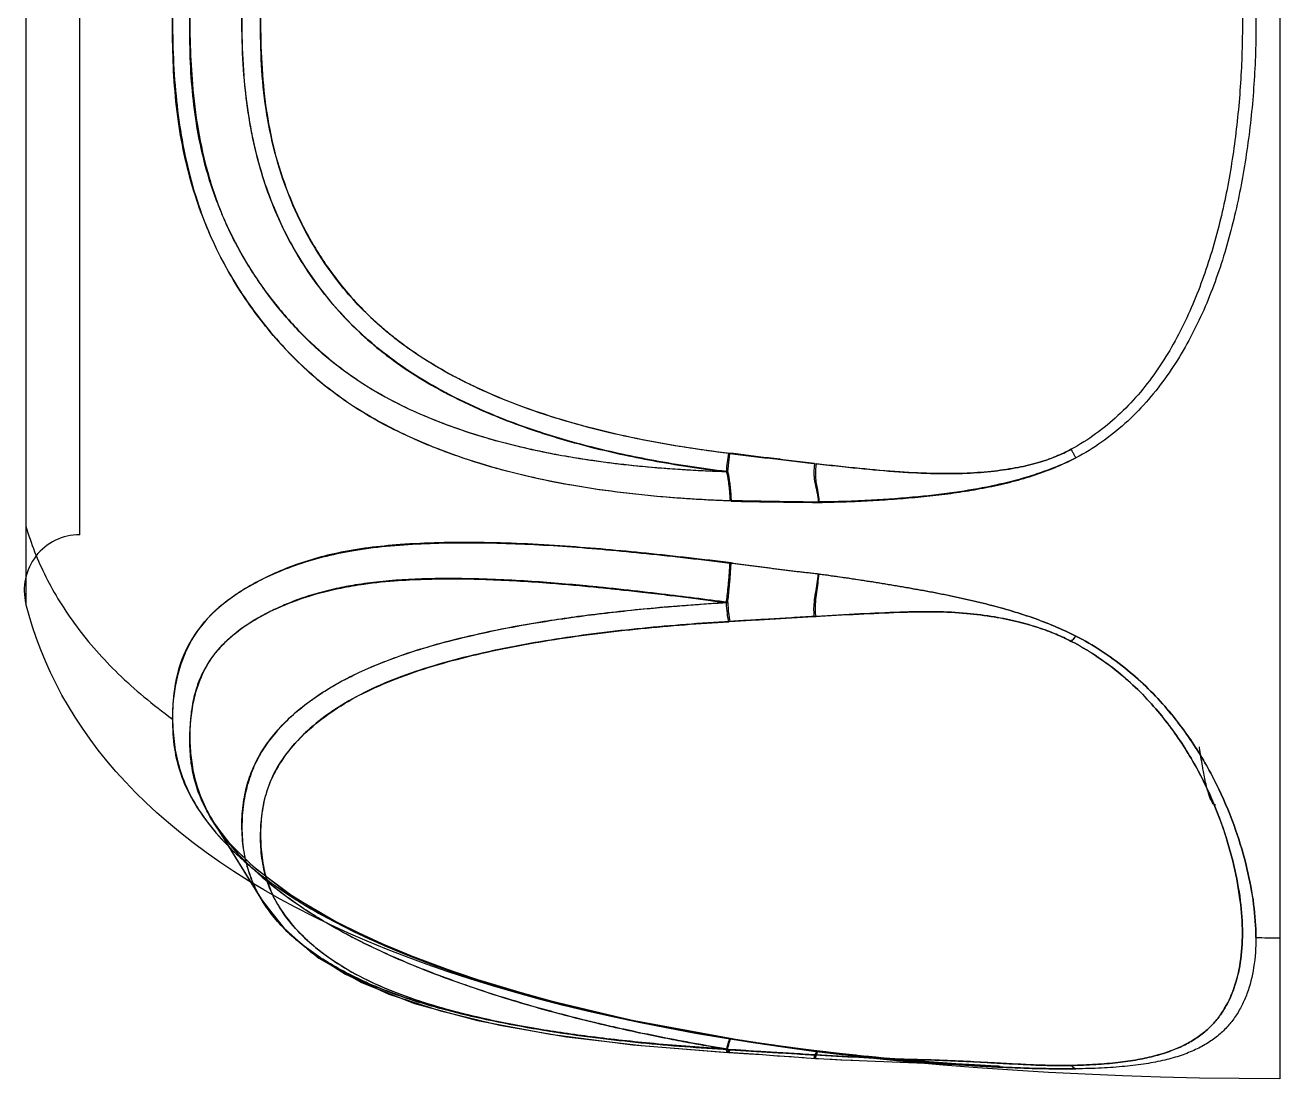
# Model space of a CAD drawing. Header units: millimetres. Extents: x 7426 to 8300, y 123 to 421.
# Drawn here: x 8114.856 to 8118.478, y 286.973 to 290.013 of the extents above; entities that cross this region are included whole.
import ezdxf

# ---------------------------------------------------------------- set-up
doc = ezdxf.new("R2010")
doc.units = ezdxf.units.MM
doc.layers.add('端子', color=102, linetype='Continuous')

msp = doc.modelspace()

# ---------------------------------------------------------------- linework, layer by layer
at = {"layer": '端子', "color": 0, "linetype": 'Continuous'}
for p, q in [((8118.4781, 293.0527), (8118.4781, 286.9728)), ((8114.8588, 291.6822), (8114.8588, 288.3433)), ((8115.0139, 288.5428), (8115.0139, 291.4828)), ((8116.8842, 288.7237), (8116.8907, 288.7767)), ((8118.2463, 287.9283), (8118.246, 287.9303)), ((8115.397, 287.7182), (8115.5407, 287.4863)), ((8115.4001, 287.7139), (8115.5425, 287.4842)), ((8116.9053, 287.0867), (8116.8914, 287.0889)), ((8116.9637, 287.0777), (8116.8942, 287.0883)), ((8116.9901, 287.0738), (8116.9538, 287.0792)), ((8117.0286, 287.0683), (8116.9831, 287.0748)), ((8117.0662, 287.0632), (8117.0226, 287.0691)), ((8117.0206, 287.04), (8117.0617, 287.0374)), ((8117.0268, 287.0395), (8117.0672, 287.037)), ((8117.0989, 287.0588), (8117.0615, 287.0638)), ((8117.0617, 287.0374), (8117.1038, 287.0345)), ((8117.1163, 287.0567), (8117.0838, 287.0608)), ((8117.0994, 287.0348), (8117.1375, 287.0318)), ((8117.1676, 287.0505), (8117.1159, 287.0568)), ((8117.1333, 287.0322), (8117.1467, 287.0315)), ((8117.1375, 287.0319), (8117.1854, 287.0294)), ((8117.197, 287.0471), (8117.1664, 287.0506)), ((8117.1803, 287.0295), (8117.2105, 287.028)), ((8117.1854, 287.0294), (8117.214, 287.0279)), ((8117.2251, 287.044), (8117.1962, 287.0472)), ((8117.2552, 287.0408), (8117.2246, 287.044)), ((8117.284, 287.0378), (8117.2517, 287.0411)), ((8117.312, 287.0351), (8117.281, 287.0381)), ((8117.3438, 287.0321), (8117.3116, 287.0351)), ((8117.3742, 287.0294), (8117.3416, 287.0323)), ((8117.408, 287.0266), (8117.3725, 287.0296)), ((8117.2105, 287.028), (8117.2451, 287.0265)), ((8117.2399, 287.0266), (8117.5016, 287.0164)), ((8117.4437, 287.0238), (8117.4068, 287.0267)), ((8117.4652, 287.0221), (8117.442, 287.0239)), ((8117.5049, 287.0193), (8117.4647, 287.0222)), ((8117.4951, 287.0167), (8117.6261, 287.0113)), ((8117.5425, 287.0167), (8117.5048, 287.0193)), ((8117.5802, 287.0143), (8117.5424, 287.0167)), ((8117.6137, 287.0124), (8117.5799, 287.0143)), ((8117.6019, 287.0123), (8117.6705, 287.0094)), ((8117.6434, 287.0107), (8117.6133, 287.0124)), ((8117.6657, 287.0096), (8117.6424, 287.0108))]:
    msp.add_line(p, q, dxfattribs=at)
for points in [[(8116.894, 287.0884), (8116.6387, 287.1349), (8116.4093, 287.1872), (8116.203, 287.2451), (8116.0185, 287.3078), (8115.8586, 287.3736), (8115.7237, 287.4411), (8115.6095, 287.5117), (8115.5154, 287.5846), (8115.4443, 287.6552), (8115.3964, 287.7192)], [(8116.8912, 287.089), (8116.6042, 287.1421), (8116.35, 287.2027), (8116.1248, 287.2702), (8115.9285, 287.3433), (8115.765, 287.4192), (8115.6299, 287.4981), (8115.5232, 287.5777), (8115.4504, 287.6478), (8115.4003, 287.7136)], [(8115.5384, 287.4899), (8115.5996, 287.4111), (8115.6799, 287.3397), (8115.7812, 287.2748), (8115.9062, 287.2176), (8116.0553, 287.1687), (8116.2267, 287.1277), (8116.4191, 287.0946), (8116.6358, 287.0688), (8116.8835, 287.0493)], [(8115.5394, 287.4887), (8115.6091, 287.4005), (8115.7041, 287.3215), (8115.8269, 287.2512), (8115.9802, 287.1907), (8116.1624, 287.1414), (8116.3714, 287.1017), (8116.6101, 287.071), (8116.8871, 287.0485)], [(8116.8836, 287.0495), (8116.9738, 287.0437), (8117.0268, 287.0395)], [(8116.8872, 287.0487), (8116.9311, 287.0463), (8116.9813, 287.043)]]:
    msp.add_lwpolyline(points, dxfattribs=at)
for centre, radius, start, end in [((8099.298, 290.9204), 17.7191, 352.88304, 353.05565), ((8115.0139, 288.3828), 0.16, 90, 194.2682), ((8118.5222, 304.1946), 16.8146, 269.61367, 269.84997)]:
    msp.add_arc(centre, radius, start, end, dxfattribs=at)
for points, knots in [([(8116.8944, 291.3861), (8116.8346, 291.3837), (8116.7284, 291.3775), (8116.5776, 291.3624), (8116.4477, 291.3435), (8116.324, 291.3194), (8116.2037, 291.2891), (8116.0765, 291.2484), (8115.94, 291.192), (8115.798, 291.1142), (8115.6591, 291.0062), (8115.533, 290.867), (8115.4233, 290.6997), (8115.3407, 290.5047), (8115.2919, 290.2871), (8115.2785, 290.0519), (8115.2863, 289.8148), (8115.323, 289.587), (8115.394, 289.3816), (8115.4991, 289.2036), (8115.6243, 289.0539), (8115.7638, 288.9358), (8115.909, 288.8496), (8116.0491, 288.7881), (8116.182, 288.7433), (8116.3064, 288.7108), (8116.4337, 288.6851), (8116.5667, 288.6653), (8116.7211, 288.6496), (8116.8301, 288.6433), (8116.8911, 288.641)], [0, 0, 0, 0, 0.037272, 0.066293, 0.094445, 0.119035, 0.144822, 0.171736, 0.202224, 0.236738, 0.27231, 0.311362, 0.353278, 0.396402, 0.442618, 0.491552, 0.542845, 0.590278, 0.634789, 0.677413, 0.718433, 0.755855, 0.790791, 0.823283, 0.851048, 0.878137, 0.903321, 0.931985, 0.961901, 1, 1, 1, 1]), ([(8116.8944, 288.6395), (8116.8345, 288.6419), (8116.7279, 288.6481), (8116.5765, 288.6633), (8116.4458, 288.6823), (8116.3211, 288.7068), (8116.1997, 288.7375), (8116.0712, 288.7791), (8115.934, 288.8363), (8115.7919, 288.9153), (8115.654, 289.0242), (8115.5293, 289.1634), (8115.4213, 289.3298), (8115.3402, 289.523), (8115.2921, 289.7384), (8115.2786, 289.9712), (8115.286, 290.206), (8115.3216, 290.4319), (8115.3904, 290.6357), (8115.4931, 290.8134), (8115.6164, 290.9635), (8115.7547, 291.0833), (8115.9002, 291.1715), (8116.0412, 291.2344), (8116.176, 291.2804), (8116.3018, 291.3137), (8116.4306, 291.3399), (8116.5648, 291.3601), (8116.7202, 291.3759), (8116.8298, 291.3822), (8116.8911, 291.3846)], [0, 0, 0, 0, 0.037346, 0.066522, 0.094836, 0.119607, 0.145717, 0.172825, 0.203746, 0.238209, 0.273832, 0.312707, 0.354189, 0.396884, 0.442618, 0.491003, 0.541878, 0.588836, 0.633021, 0.675089, 0.716019, 0.753622, 0.788525, 0.821631, 0.84968, 0.877239, 0.902676, 0.931579, 0.961741, 1, 1, 1, 1]), ([(8116.8842, 291.3017), (8116.8524, 291.3008), (8116.7888, 291.2981), (8116.6887, 291.2914), (8116.6008, 291.283), (8116.5285, 291.2741), (8116.4655, 291.2652), (8116.3929, 291.2531), (8116.3054, 291.2352), (8116.2123, 291.2119), (8116.1192, 291.1833), (8116.0324, 291.1511), (8115.9531, 291.1164), (8115.8795, 291.0781), (8115.813, 291.037), (8115.7514, 290.9923), (8115.695, 290.9445), (8115.6439, 290.8939), (8115.5994, 290.8438), (8115.5633, 290.7982), (8115.5357, 290.7597), (8115.5135, 290.7262), (8115.4899, 290.6885), (8115.4617, 290.6382), (8115.435, 290.5832), (8115.4105, 290.5243), (8115.3871, 290.4579), (8115.3661, 290.3796), (8115.3486, 290.2885), (8115.3368, 290.1888), (8115.3312, 290.0743), (8115.332, 289.958), (8115.3386, 289.8354), (8115.3537, 289.7108), (8115.3831, 289.5783), (8115.4297, 289.4464), (8115.4967, 289.3183), (8115.5789, 289.2032), (8115.6699, 289.1041), (8115.7552, 289.0308), (8115.8426, 288.97), (8115.9269, 288.9224), (8116.0188, 288.8806), (8116.1069, 288.8472), (8116.1964, 288.8191), (8116.2843, 288.7962), (8116.3655, 288.7787), (8116.4384, 288.7655), (8116.4923, 288.7573), (8116.5377, 288.7512), (8116.582, 288.7457), (8116.6412, 288.7395), (8116.7059, 288.734), (8116.7692, 288.7298), (8116.8262, 288.7269), (8116.8629, 288.7256), (8116.8806, 288.725)], [0, 0, 0, 0, 0.020802, 0.041599, 0.065545, 0.078507, 0.089182, 0.107083, 0.126562, 0.147556, 0.169764, 0.190123, 0.208017, 0.226287, 0.244271, 0.259031, 0.275982, 0.292534, 0.305986, 0.319737, 0.330463, 0.336959, 0.345996, 0.359496, 0.374617, 0.385902, 0.401179, 0.42057, 0.43881, 0.461763, 0.486063, 0.513675, 0.537719, 0.566251, 0.595554, 0.626213, 0.657417, 0.689676, 0.718301, 0.745167, 0.762943, 0.78781, 0.808297, 0.828856, 0.849324, 0.869509, 0.888199, 0.903616, 0.917855, 0.923853, 0.933534, 0.947021, 0.962696, 0.97599, 0.988441, 1, 1, 1, 1]), ([(8116.8842, 288.7238), (8116.8524, 288.7248), (8116.7888, 288.7274), (8116.6887, 288.7341), (8116.6008, 288.7425), (8116.5285, 288.7515), (8116.4656, 288.7604), (8116.3931, 288.7724), (8116.3055, 288.7903), (8116.2125, 288.8136), (8116.1194, 288.8422), (8116.0326, 288.8743), (8115.9533, 288.9091), (8115.8797, 288.9474), (8115.8131, 288.9884), (8115.7515, 289.0331), (8115.6951, 289.081), (8115.6439, 289.1316), (8115.5994, 289.1818), (8115.5633, 289.2273), (8115.5357, 289.2658), (8115.5135, 289.2993), (8115.4899, 289.3371), (8115.4617, 289.3874), (8115.435, 289.4424), (8115.4105, 289.5013), (8115.3871, 289.5677), (8115.366, 289.646), (8115.3485, 289.7372), (8115.3367, 289.8369), (8115.3312, 289.9515), (8115.332, 290.0679), (8115.3386, 290.1905), (8115.3537, 290.3151), (8115.3832, 290.4476), (8115.4299, 290.5796), (8115.497, 290.7077), (8115.5792, 290.8227), (8115.6703, 290.9218), (8115.7555, 290.995), (8115.843, 291.0558), (8115.9273, 291.1033), (8116.0192, 291.1451), (8116.1074, 291.1785), (8116.1968, 291.2066), (8116.2847, 291.2295), (8116.3659, 291.247), (8116.4387, 291.2601), (8116.4926, 291.2683), (8116.5379, 291.2744), (8116.5822, 291.2798), (8116.6414, 291.2861), (8116.7061, 291.2916), (8116.7693, 291.2957), (8116.8263, 291.2986), (8116.8629, 291.3), (8116.8806, 291.3005)], [0, 0, 0, 0, 0.0208, 0.041593, 0.065535, 0.0785, 0.08916, 0.107053, 0.126525, 0.147515, 0.169722, 0.190087, 0.207983, 0.226256, 0.244245, 0.259011, 0.275963, 0.292523, 0.305978, 0.319734, 0.330463, 0.33696, 0.346, 0.359505, 0.374627, 0.38591, 0.401202, 0.420593, 0.43884, 0.461802, 0.486122, 0.513773, 0.537788, 0.566331, 0.595643, 0.62632, 0.657532, 0.689789, 0.718402, 0.745262, 0.763019, 0.787897, 0.808389, 0.82895, 0.849423, 0.869603, 0.888278, 0.903693, 0.917908, 0.92389, 0.933586, 0.947081, 0.962739, 0.976016, 0.988453, 1, 1, 1, 1]), ([(8116.8806, 288.725), (8116.8105, 288.7335), (8116.6794, 288.753), (8116.4968, 288.7921), (8116.3389, 288.8375), (8116.2028, 288.8882), (8116.0861, 288.9422), (8115.9871, 288.9985), (8115.903, 289.0566), (8115.8302, 289.1175), (8115.7653, 289.1827), (8115.7063, 289.2534), (8115.6535, 289.3297), (8115.6073, 289.4111), (8115.5685, 289.4975), (8115.5368, 289.589), (8115.5121, 289.6876), (8115.4938, 289.797), (8115.4832, 289.9199), (8115.4808, 290.051), (8115.4875, 290.1788), (8115.503, 290.2952), (8115.526, 290.3999), (8115.5562, 290.4964), (8115.5937, 290.5864), (8115.6379, 290.6704), (8115.6886, 290.7487), (8115.7454, 290.8214), (8115.8083, 290.8886), (8115.8784, 290.9505), (8115.9577, 291.0086), (8116.0498, 291.0645), (8116.1585, 291.1187), (8116.2873, 291.1708), (8116.435, 291.2176), (8116.5911, 291.2553), (8116.7421, 291.2829), (8116.8388, 291.2963), (8116.8842, 291.3017)], [0, 0, 0, 0, 0.049736, 0.093307, 0.131397, 0.165326, 0.195472, 0.221878, 0.245465, 0.267349, 0.288629, 0.310166, 0.332104, 0.353908, 0.375984, 0.398693, 0.422021, 0.447515, 0.476681, 0.508846, 0.539754, 0.566721, 0.591495, 0.615146, 0.637863, 0.660055, 0.681869, 0.703486, 0.724923, 0.746607, 0.769288, 0.794089, 0.822351, 0.854738, 0.891885, 0.931304, 0.967758, 1, 1, 1, 1]), ([(8116.8806, 291.3005), (8116.81, 291.2919), (8116.6777, 291.2723), (8116.4937, 291.2327), (8116.3346, 291.1867), (8116.1977, 291.1353), (8116.0806, 291.0805), (8115.9814, 291.0235), (8115.8973, 290.9646), (8115.8245, 290.9028), (8115.7595, 290.8364), (8115.7004, 290.7643), (8115.6477, 290.6866), (8115.6019, 290.6037), (8115.5637, 290.5158), (8115.5327, 290.4224), (8115.5086, 290.3211), (8115.4913, 290.2081), (8115.4821, 290.0818), (8115.4813, 289.9494), (8115.4899, 289.8225), (8115.5072, 289.7077), (8115.5319, 289.6042), (8115.564, 289.5083), (8115.6035, 289.4187), (8115.6499, 289.3352), (8115.7028, 289.2573), (8115.7617, 289.1855), (8115.8271, 289.1191), (8115.9004, 289.0577), (8115.9843, 288.9996), (8116.0826, 288.9435), (8116.1992, 288.8891), (8116.3373, 288.8374), (8116.4996, 288.7907), (8116.6844, 288.7514), (8116.8159, 288.7321), (8116.8842, 288.7238)], [0, 0, 0, 0, 0.050113, 0.094095, 0.132488, 0.166647, 0.19694, 0.223444, 0.247137, 0.269143, 0.290638, 0.312482, 0.334684, 0.35669, 0.379067, 0.402082, 0.425899, 0.452298, 0.482519, 0.515033, 0.545445, 0.57203, 0.596685, 0.620335, 0.643157, 0.665534, 0.687528, 0.709328, 0.730911, 0.753016, 0.776584, 0.802686, 0.83268, 0.867045, 0.906451, 0.951544, 1, 1, 1, 1]), ([(8116.8907, 291.2488), (8116.8058, 291.2386), (8116.6367, 291.2124), (8116.3869, 291.1512), (8116.1866, 291.0754), (8116.0349, 290.9956), (8115.9284, 290.9235), (8115.8318, 290.8386), (8115.7195, 290.7092), (8115.6135, 290.5213), (8115.5566, 290.3133), (8115.5381, 290.1435), (8115.5348, 290.0151), (8115.5388, 289.8865), (8115.5518, 289.7589), (8115.5779, 289.6334), (8115.6195, 289.5114), (8115.6757, 289.3952), (8115.7459, 289.2873), (8115.8294, 289.1899), (8115.9255, 289.1055), (8116.0317, 289.0333), (8116.1453, 288.9723), (8116.2635, 288.9213), (8116.425, 288.8654), (8116.6329, 288.8148), (8116.8023, 288.7886), (8116.8872, 288.7781)], [0, 0, 0, 0, 0.0625, 0.125, 0.1875, 0.21875, 0.25, 0.28125, 0.3125, 0.375, 0.4375, 0.46875, 0.5, 0.53125, 0.5625, 0.59375, 0.625, 0.65625, 0.6875, 0.71875, 0.75, 0.78125, 0.8125, 0.84375, 0.875, 0.9375, 1, 1, 1, 1]), ([(8116.8907, 288.7767), (8116.8058, 288.787), (8116.6367, 288.8131), (8116.3869, 288.8743), (8116.1866, 288.9501), (8116.0349, 289.03), (8115.9284, 289.102), (8115.8318, 289.1869), (8115.7195, 289.3164), (8115.6135, 289.5043), (8115.5566, 289.7122), (8115.5381, 289.882), (8115.5348, 290.0105), (8115.5388, 290.139), (8115.5518, 290.2666), (8115.5779, 290.3921), (8115.6195, 290.5141), (8115.6757, 290.6303), (8115.7459, 290.7382), (8115.8294, 290.8357), (8115.9255, 290.9201), (8116.0317, 290.9922), (8116.1453, 291.0533), (8116.2635, 291.1042), (8116.425, 291.1602), (8116.6329, 291.2107), (8116.8023, 291.2369), (8116.8872, 291.2474)], [0, 0, 0, 0, 0.0625, 0.125, 0.1875, 0.21875, 0.25, 0.28125, 0.3125, 0.375, 0.4375, 0.46875, 0.5, 0.53125, 0.5625, 0.59375, 0.625, 0.65625, 0.6875, 0.71875, 0.75, 0.78125, 0.8125, 0.84375, 0.875, 0.9375, 1, 1, 1, 1]), ([(8117.8759, 291.2362), (8117.9004, 291.2232), (8117.9475, 291.1936), (8118.0334, 291.1228), (8118.1246, 291.0156), (8118.2085, 290.8681), (8118.2714, 290.7082), (8118.3166, 290.5402), (8118.3473, 290.367), (8118.3658, 290.1907), (8118.3719, 290.0128), (8118.3656, 289.8349), (8118.3475, 289.6585), (8118.317, 289.4853), (8118.2713, 289.3174), (8118.2085, 289.1576), (8118.1248, 289.0098), (8118.0333, 288.9028), (8117.9474, 288.8321), (8117.9003, 288.8025), (8117.8759, 288.7894)], [0, 0, 0, 0, 0.030171, 0.060305, 0.120828, 0.18206, 0.244192, 0.307246, 0.371089, 0.435406, 0.499978, 0.56457, 0.628936, 0.692766, 0.755777, 0.817946, 0.879169, 0.939722, 0.969867, 1, 1, 1, 1]), ([(8117.8894, 291.2609), (8117.9149, 291.2475), (8117.9643, 291.2174), (8118.0544, 291.1453), (8118.1507, 291.0363), (8118.2389, 290.8855), (8118.3051, 290.7223), (8118.3532, 290.551), (8118.3853, 290.3742), (8118.4044, 290.1942), (8118.411, 290.0127), (8118.4046, 289.8312), (8118.3851, 289.6514), (8118.3527, 289.4746), (8118.3053, 289.3031), (8118.239, 289.1399), (8118.1505, 288.9893), (8118.0545, 288.8802), (8117.9644, 288.808), (8117.915, 288.7779), (8117.8894, 288.7646)], [0, 0, 0, 0, 0.030569, 0.061082, 0.122107, 0.183458, 0.24553, 0.308306, 0.371818, 0.43582, 0.500027, 0.564214, 0.628168, 0.691693, 0.754509, 0.816544, 0.877906, 0.938899, 0.969399, 1, 1, 1, 1]), ([(8117.1349, 288.7481), (8117.1125, 288.75), (8117.0683, 288.7564), (8117.0045, 288.7636), (8116.9442, 288.7708), (8116.9061, 288.7761), (8116.8872, 288.7781)], [0, 0, 0, 0, 0.270115, 0.537354, 0.771034, 1, 1, 1, 1]), ([(8116.8907, 288.7767), (8116.9112, 288.7747), (8116.9522, 288.7694), (8117.0142, 288.7621), (8117.0767, 288.7552), (8117.1185, 288.7492), (8117.1395, 288.7473)], [0, 0, 0, 0, 0.246382, 0.495465, 0.747269, 1, 1, 1, 1]), ([(8117.1349, 288.7481), (8117.1774, 288.7431), (8117.2584, 288.7344), (8117.3741, 288.7235), (8117.478, 288.7185), (8117.57, 288.719), (8117.6501, 288.7251), (8117.7195, 288.7353), (8117.7792, 288.7492), (8117.8307, 288.767), (8117.8616, 288.7815), (8117.8759, 288.7894)], [0, 0, 0, 0, 0.170461, 0.32472, 0.463164, 0.584922, 0.690978, 0.783451, 0.864027, 0.935143, 1, 1, 1, 1]), ([(8117.8759, 288.7894), (8117.8617, 288.7815), (8117.8308, 288.7671), (8117.7796, 288.7493), (8117.7201, 288.7354), (8117.6512, 288.7251), (8117.5714, 288.719), (8117.4801, 288.7184), (8117.3769, 288.7232), (8117.262, 288.7338), (8117.1816, 288.7424), (8117.1395, 288.7473)], [0, 0, 0, 0, 0.065046, 0.136318, 0.217009, 0.309579, 0.415709, 0.537457, 0.675774, 0.829835, 1, 1, 1, 1]), ([(8117.8759, 288.7894), (8117.8771, 288.7865), (8117.8798, 288.7807), (8117.8843, 288.7724), (8117.8876, 288.7672), (8117.8894, 288.7647)], [0, 0, 0, 0, 0.339612, 0.675413, 1, 1, 1, 1]), ([(8117.1349, 288.7481), (8117.1346, 288.7449), (8117.1338, 288.7387), (8117.1332, 288.7297), (8117.133, 288.7215), (8117.1332, 288.714), (8117.1337, 288.7068), (8117.1346, 288.6998), (8117.1359, 288.6925), (8117.1376, 288.6847), (8117.1397, 288.6758), (8117.1421, 288.6651), (8117.1444, 288.6519), (8117.1453, 288.6421), (8117.1458, 288.6366)], [0, 0, 0, 0, 0.086698, 0.166602, 0.238969, 0.305047, 0.367645, 0.429408, 0.493685, 0.563714, 0.643396, 0.737995, 0.853192, 1, 1, 1, 1]), ([(8117.1395, 288.7473), (8117.1384, 288.7369), (8117.1367, 288.7195), (8117.1386, 288.6961), (8117.1429, 288.6747), (8117.1462, 288.655), (8117.1477, 288.6411), (8117.1481, 288.636)], [0, 0, 0, 0, 0.280003, 0.466672, 0.624809, 0.862265, 1, 1, 1, 1]), ([(8117.8894, 288.7646), (8117.8684, 288.7536), (8117.8218, 288.7331), (8117.7445, 288.7065), (8117.6538, 288.6836), (8117.549, 288.6649), (8117.4292, 288.6508), (8117.2932, 288.6409), (8117.197, 288.6379), (8117.1458, 288.6371)], [0, 0, 0, 0, 0.09347, 0.200301, 0.322545, 0.462091, 0.620092, 0.798254, 1, 1, 1, 1]), ([(8117.1481, 288.6359), (8117.1712, 288.6363), (8117.2174, 288.6374), (8117.2866, 288.6403), (8117.3558, 288.6445), (8117.4247, 288.6502), (8117.4936, 288.6574), (8117.5621, 288.6665), (8117.6302, 288.6782), (8117.6975, 288.693), (8117.7635, 288.7117), (8117.8279, 288.7351), (8117.8692, 288.7542), (8117.8894, 288.7647)], [0, 0, 0, 0, 0.091378, 0.182686, 0.274044, 0.36531, 0.456435, 0.54768, 0.638816, 0.72948, 0.82007, 0.910251, 1, 1, 1, 1]), ([(8116.8806, 288.7251), (8116.881, 288.7232), (8116.8825, 288.7175), (8116.8849, 288.7057), (8116.8868, 288.6914), (8116.8886, 288.6756), (8116.89, 288.6593), (8116.8907, 288.6475), (8116.8911, 288.641)], [0, 0, 0, 0, 0.067842, 0.207345, 0.425057, 0.578601, 0.77063, 1, 1, 1, 1]), ([(8116.8842, 288.7236), (8116.8852, 288.72), (8116.8868, 288.7133), (8116.8882, 288.704), (8116.8893, 288.6964), (8116.8903, 288.6886), (8116.8914, 288.6784), (8116.8926, 288.6661), (8116.8934, 288.6543), (8116.894, 288.6458), (8116.8943, 288.6412), (8116.8944, 288.6395)], [0, 0, 0, 0, 0.12934, 0.243726, 0.33539, 0.398212, 0.52336, 0.69793, 0.836378, 0.940712, 1, 1, 1, 1]), ([(8117.1458, 288.6365), (8117.1439, 288.6366), (8117.1319, 288.6367), (8117.1098, 288.637), (8117.0795, 288.6374), (8117.049, 288.6378), (8117.0184, 288.6383), (8116.9878, 288.6389), (8116.9573, 288.6394), (8116.927, 288.6401), (8116.905, 288.6405), (8116.8931, 288.6408), (8116.8912, 288.6408)], [0, 0, 0, 0, 0.02297, 0.141526, 0.259625, 0.380375, 0.50032, 0.620247, 0.740994, 0.859679, 0.977545, 1, 1, 1, 1]), ([(8116.8944, 288.6395), (8116.8963, 288.6394), (8116.9083, 288.6392), (8116.9304, 288.6388), (8116.9608, 288.6382), (8116.9914, 288.6377), (8117.0221, 288.6373), (8117.0529, 288.6369), (8117.0834, 288.6365), (8117.114, 288.6362), (8117.1355, 288.636), (8117.1469, 288.636), (8117.1481, 288.636)], [0, 0, 0, 0, 0.022863, 0.14183, 0.260988, 0.382598, 0.503473, 0.624353, 0.745921, 0.864898, 0.985583, 1, 1, 1, 1]), ([(8114.8588, 288.567), (8114.8661, 288.5422), (8114.8831, 288.4927), (8114.9156, 288.4198), (8114.9559, 288.3478), (8115.0217, 288.2512), (8115.1036, 288.1592), (8115.1998, 288.0731), (8115.2537, 288.0314), (8115.2821, 288.0109)], [0, 0, 0, 0, 0.108886, 0.220602, 0.335989, 0.455943, 0.713082, 0.852375, 1, 1, 1, 1]), ([(8116.8944, 288.4616), (8116.8127, 288.4713), (8116.6533, 288.4895), (8116.4105, 288.5116), (8116.1734, 288.5228), (8115.9534, 288.5184), (8115.7658, 288.4963), (8115.6125, 288.4509), (8115.4869, 288.389), (8115.3865, 288.3129), (8115.321, 288.2229), (8115.29, 288.1305), (8115.2809, 288.0449), (8115.2824, 287.9671), (8115.2935, 287.8934), (8115.3169, 287.8209), (8115.357, 287.7451), (8115.4201, 287.664), (8115.508, 287.5809), (8115.6148, 287.5024), (8115.7265, 287.4367), (8115.8356, 287.3824), (8115.9402, 287.3372), (8116.0424, 287.298), (8116.1443, 287.263), (8116.2473, 287.231), (8116.3556, 287.2006), (8116.4717, 287.1712), (8116.5967, 287.143), (8116.7384, 287.1147), (8116.8372, 287.0976), (8116.8917, 287.0888)], [0, 0, 0, 0, 0.063843, 0.124532, 0.1892, 0.248014, 0.295182, 0.33536, 0.371448, 0.403405, 0.432148, 0.456407, 0.47812, 0.498706, 0.516713, 0.535711, 0.557592, 0.582937, 0.615144, 0.651098, 0.685596, 0.715624, 0.745639, 0.773992, 0.800569, 0.829274, 0.857657, 0.887858, 0.922249, 0.957135, 1, 1, 1, 1]), ([(8115.2821, 288.0109), (8115.2824, 288.0469), (8115.2889, 288.1189), (8115.3232, 288.2243), (8115.3922, 288.3206), (8115.5008, 288.398), (8115.6384, 288.4604), (8115.8089, 288.5029), (8116.0004, 288.5195), (8116.2082, 288.5208), (8116.4249, 288.5097), (8116.6539, 288.4889), (8116.8105, 288.4707), (8116.8911, 288.4609)], [0, 0, 0, 0, 0.057595, 0.114849, 0.175176, 0.243697, 0.325558, 0.415711, 0.523195, 0.632284, 0.747923, 0.870057, 1, 1, 1, 1]), ([(8116.8806, 288.3466), (8116.881, 288.3501), (8116.8824, 288.3606), (8116.8846, 288.3802), (8116.8867, 288.402), (8116.8885, 288.4229), (8116.8899, 288.4414), (8116.8907, 288.4542), (8116.8911, 288.4609)], [0, 0, 0, 0, 0.091096, 0.27632, 0.51583, 0.663098, 0.82621, 1, 1, 1, 1]), ([(8116.8842, 288.3473), (8116.8851, 288.3542), (8116.8867, 288.3665), (8116.8882, 288.3827), (8116.8893, 288.3945), (8116.8903, 288.4055), (8116.8913, 288.4185), (8116.8925, 288.4331), (8116.8934, 288.4462), (8116.894, 288.4551), (8116.8943, 288.4599), (8116.8944, 288.4616)], [0, 0, 0, 0, 0.182154, 0.323191, 0.425677, 0.491431, 0.612871, 0.765259, 0.875982, 0.954883, 1, 1, 1, 1]), ([(8117.1458, 288.4291), (8117.1439, 288.4293), (8117.1319, 288.4306), (8117.1098, 288.4331), (8117.0795, 288.4367), (8117.049, 288.4403), (8117.0184, 288.4441), (8116.9878, 288.448), (8116.9573, 288.4519), (8116.927, 288.4559), (8116.905, 288.4589), (8116.8931, 288.4606), (8116.8911, 288.4609)], [0, 0, 0, 0, 0.02289, 0.141276, 0.259268, 0.379947, 0.499864, 0.619811, 0.740617, 0.859402, 0.977444, 1, 1, 1, 1]), ([(8116.8944, 288.4616), (8116.8964, 288.4614), (8116.9083, 288.4597), (8116.9304, 288.4567), (8116.9608, 288.4526), (8116.9914, 288.4486), (8117.0221, 288.4447), (8117.0529, 288.4408), (8117.0834, 288.437), (8117.114, 288.4334), (8117.1355, 288.4308), (8117.1469, 288.4295), (8117.1482, 288.4294)], [0, 0, 0, 0, 0.022822, 0.141906, 0.261165, 0.382839, 0.50374, 0.624602, 0.74611, 0.864996, 0.985545, 1, 1, 1, 1]), ([(8116.8842, 288.3473), (8116.8525, 288.3516), (8116.7889, 288.36), (8116.6889, 288.3723), (8116.6009, 288.3823), (8116.5285, 288.3898), (8116.4657, 288.396), (8116.3933, 288.4025), (8116.3059, 288.409), (8116.213, 288.4139), (8116.1201, 288.4164), (8116.0333, 288.4162), (8115.9542, 288.4135), (8115.8809, 288.4076), (8115.8143, 288.3991), (8115.7527, 288.3875), (8115.6964, 288.3733), (8115.6449, 288.3564), (8115.6002, 288.3384), (8115.564, 288.3213), (8115.536, 288.3063), (8115.5137, 288.293), (8115.4904, 288.2782), (8115.4624, 288.2578), (8115.4355, 288.2344), (8115.4109, 288.2086), (8115.3874, 288.1788), (8115.3662, 288.1416), (8115.3486, 288.0968), (8115.3368, 288.0464), (8115.3313, 287.9882), (8115.3319, 287.9295), (8115.3386, 287.8679), (8115.3545, 287.8044), (8115.3852, 287.7348), (8115.4333, 287.6624), (8115.5006, 287.5884), (8115.5824, 287.5186), (8115.6729, 287.4549), (8115.7571, 287.4046), (8115.844, 287.359), (8115.9281, 287.3202), (8116.0194, 287.2827), (8116.1074, 287.2502), (8116.1966, 287.22), (8116.2844, 287.1927), (8116.3656, 287.1697), (8116.4384, 287.1505), (8116.4923, 287.1372), (8116.5377, 287.1265), (8116.582, 287.1164), (8116.6411, 287.1036), (8116.7059, 287.0905), (8116.7691, 287.0784), (8116.8262, 287.0682), (8116.8629, 287.0618), (8116.8806, 287.0589)], [0, 0, 0, 0, 0.02594, 0.05181, 0.081492, 0.097496, 0.11064, 0.132575, 0.156252, 0.18148, 0.20775, 0.231365, 0.25164, 0.271748, 0.290832, 0.305872, 0.322382, 0.337723, 0.349643, 0.361333, 0.370112, 0.375288, 0.382311, 0.392433, 0.403272, 0.411053, 0.421248, 0.433852, 0.445525, 0.460113, 0.475491, 0.492681, 0.507498, 0.525485, 0.54539, 0.56867, 0.595427, 0.626027, 0.655416, 0.68485, 0.705241, 0.734749, 0.759671, 0.785038, 0.810539, 0.835838, 0.859341, 0.878758, 0.896698, 0.904255, 0.91645, 0.933431, 0.953151, 0.96986, 0.985497, 1, 1, 1, 1]), ([(8116.8842, 287.0583), (8116.8524, 287.0636), (8116.7887, 287.0747), (8116.6886, 287.0937), (8116.6007, 287.1121), (8116.5284, 287.1285), (8116.4655, 287.1437), (8116.393, 287.1622), (8116.3055, 287.1865), (8116.2126, 287.2147), (8116.1196, 287.2458), (8116.0329, 287.2777), (8115.9538, 287.3096), (8115.8804, 287.3418), (8115.8139, 287.3742), (8115.7524, 287.4071), (8115.6962, 287.4405), (8115.6448, 287.4743), (8115.6001, 287.5065), (8115.5639, 287.5351), (8115.536, 287.5589), (8115.5136, 287.5793), (8115.4904, 287.6017), (8115.4624, 287.631), (8115.4356, 287.6628), (8115.4111, 287.6959), (8115.388, 287.7317), (8115.3667, 287.773), (8115.349, 287.8196), (8115.3369, 287.8695), (8115.3312, 287.9265), (8115.332, 287.9846), (8115.3386, 288.0464), (8115.3538, 288.1093), (8115.3838, 288.1746), (8115.4322, 288.2359), (8115.5009, 288.2893), (8115.5831, 288.3326), (8115.6736, 288.3666), (8115.7577, 288.3881), (8115.8447, 288.4027), (8115.9288, 288.4111), (8116.02, 288.4151), (8116.1078, 288.4159), (8116.197, 288.4137), (8116.2848, 288.4094), (8116.3658, 288.4038), (8116.4386, 288.3977), (8116.4924, 288.3926), (8116.5377, 288.3881), (8116.5821, 288.3834), (8116.6412, 288.3769), (8116.706, 288.3692), (8116.7692, 288.3614), (8116.8262, 288.354), (8116.8629, 288.3491), (8116.8806, 288.3466)], [0, 0, 0, 0, 0.026108, 0.052247, 0.082387, 0.098715, 0.11217, 0.134728, 0.15924, 0.185575, 0.21327, 0.238441, 0.260294, 0.282204, 0.303259, 0.320038, 0.33865, 0.356093, 0.369734, 0.383207, 0.393386, 0.399408, 0.40762, 0.419485, 0.432167, 0.441199, 0.452831, 0.466576, 0.478664, 0.493083, 0.507898, 0.524879, 0.53996, 0.558093, 0.576997, 0.59765, 0.620531, 0.646835, 0.672489, 0.698558, 0.716873, 0.743782, 0.766859, 0.790643, 0.814806, 0.839001, 0.861662, 0.880505, 0.898002, 0.905394, 0.917352, 0.934052, 0.953515, 0.970057, 0.985575, 1, 1, 1, 1]), ([(8117.1349, 288.3068), (8117.1339, 288.3128), (8117.1327, 288.3265), (8117.1342, 288.3492), (8117.1383, 288.3749), (8117.1423, 288.4019), (8117.1447, 288.4201), (8117.1458, 288.4291)], [0, 0, 0, 0, 0.146065, 0.335256, 0.550801, 0.780246, 1, 1, 1, 1]), ([(8117.1395, 288.3071), (8117.1382, 288.3127), (8117.137, 288.3267), (8117.1383, 288.3498), (8117.1412, 288.376), (8117.1451, 288.4028), (8117.1472, 288.4205), (8117.1482, 288.4294)], [0, 0, 0, 0, 0.141005, 0.339575, 0.563486, 0.782991, 1, 1, 1, 1]), ([(8117.8894, 288.2501), (8117.8691, 288.2604), (8117.8275, 288.2796), (8117.763, 288.3041), (8117.6967, 288.3251), (8117.6293, 288.3433), (8117.561, 288.3592), (8117.4923, 288.3734), (8117.4232, 288.3862), (8117.354, 288.398), (8117.2847, 288.4091), (8117.2153, 288.4195), (8117.169, 288.426), (8117.1458, 288.4291)], [0, 0, 0, 0, 0.088862, 0.178773, 0.269388, 0.360296, 0.45166, 0.543086, 0.63443, 0.725951, 0.817346, 0.90877, 1, 1, 1, 1]), ([(8117.1481, 288.4293), (8117.1712, 288.4261), (8117.2174, 288.4196), (8117.2866, 288.4091), (8117.3558, 288.398), (8117.4247, 288.3862), (8117.4936, 288.3734), (8117.5621, 288.3593), (8117.6302, 288.3434), (8117.6974, 288.3252), (8117.7634, 288.3041), (8117.8277, 288.2795), (8117.8691, 288.2604), (8117.8893, 288.2501)], [0, 0, 0, 0, 0.091365, 0.18274, 0.274214, 0.365633, 0.456944, 0.548408, 0.639774, 0.730621, 0.821237, 0.911119, 1, 1, 1, 1]), ([(8116.8806, 288.3466), (8116.812, 288.3425), (8116.6821, 288.3328), (8116.4998, 288.3136), (8116.3404, 288.2908), (8116.2032, 288.2652), (8116.0857, 288.2379), (8115.9862, 288.2096), (8115.9018, 288.1803), (8115.8286, 288.1497), (8115.7634, 288.1168), (8115.7042, 288.081), (8115.6512, 288.0423), (8115.6051, 288.0011), (8115.5663, 287.9575), (8115.5345, 287.9111), (8115.5099, 287.8605), (8115.4921, 287.8039), (8115.4824, 287.7403), (8115.4811, 287.6736), (8115.4894, 287.6095), (8115.5067, 287.5516), (8115.5314, 287.4993), (8115.5635, 287.4511), (8115.603, 287.4064), (8115.6492, 287.3648), (8115.7018, 287.3259), (8115.7604, 287.2899), (8115.8253, 287.2567), (8115.8981, 287.2261), (8115.9811, 287.1972), (8116.0784, 287.1693), (8116.1937, 287.1421), (8116.3302, 287.1163), (8116.4908, 287.0929), (8116.6781, 287.0726), (8116.8123, 287.0627), (8116.8842, 287.0583)], [0, 0, 0, 0, 0.061408, 0.116445, 0.163873, 0.205313, 0.241212, 0.271665, 0.29784, 0.321032, 0.342501, 0.363099, 0.3828, 0.40106, 0.418315, 0.434889, 0.451141, 0.468437, 0.487779, 0.508416, 0.527894, 0.545353, 0.562239, 0.579365, 0.596969, 0.615437, 0.634855, 0.655363, 0.67687, 0.700042, 0.725843, 0.755452, 0.790498, 0.831647, 0.879697, 0.935534, 1, 1, 1, 1]), ([(8116.8806, 287.0589), (8116.8109, 287.0631), (8116.6806, 287.0727), (8116.4986, 287.0923), (8116.3411, 287.1149), (8116.2053, 287.14), (8116.0888, 287.1668), (8115.9898, 287.1947), (8115.9058, 287.2236), (8115.833, 287.2538), (8115.7682, 287.2862), (8115.7092, 287.3212), (8115.6562, 287.3589), (8115.6097, 287.3993), (8115.5705, 287.4424), (8115.5385, 287.4884), (8115.5132, 287.5379), (8115.4945, 287.5925), (8115.4834, 287.6539), (8115.4808, 287.7195), (8115.4871, 287.7839), (8115.5025, 287.8426), (8115.5254, 287.8953), (8115.5556, 287.9436), (8115.5929, 287.9887), (8115.6368, 288.0308), (8115.6872, 288.07), (8115.7436, 288.1061), (8115.806, 288.1395), (8115.8754, 288.1703), (8115.9539, 288.1994), (8116.0453, 288.2274), (8116.1496, 288.2537), (8116.2605, 288.2765), (8116.3676, 288.2947), (8116.4649, 288.3086), (8116.5522, 288.3192), (8116.6314, 288.3276), (8116.7033, 288.3342), (8116.7686, 288.3395), (8116.8282, 288.3438), (8116.8661, 288.3462), (8116.8842, 288.3473)], [0, 0, 0, 0, 0.062431, 0.116761, 0.163641, 0.204637, 0.240229, 0.270494, 0.296532, 0.319586, 0.340888, 0.361292, 0.380832, 0.398991, 0.41619, 0.432818, 0.448935, 0.465706, 0.484284, 0.504537, 0.524224, 0.541882, 0.558565, 0.575377, 0.592663, 0.610746, 0.629694, 0.649648, 0.670558, 0.692862, 0.717504, 0.745337, 0.778308, 0.813636, 0.846492, 0.875432, 0.901493, 0.925141, 0.946578, 0.966038, 0.983763, 1, 1, 1, 1]), ([(8116.8872, 288.2918), (8116.8864, 288.2951), (8116.8849, 288.3028), (8116.8824, 288.321), (8116.8812, 288.3361), (8116.8806, 288.3466)], [0, 0, 0, 0, 0.181784, 0.425283, 1, 1, 1, 1]), ([(8116.8842, 288.3473), (8116.8848, 288.3368), (8116.886, 288.3217), (8116.8885, 288.3035), (8116.8899, 288.2958), (8116.8907, 288.2925)], [0, 0, 0, 0, 0.574634, 0.818138, 1, 1, 1, 1]), ([(8117.1349, 288.3066), (8117.1126, 288.3061), (8117.0682, 288.3027), (8117.0045, 288.2992), (8116.9443, 288.2954), (8116.906, 288.2935), (8116.8872, 288.2917)], [0, 0, 0, 0, 0.270088, 0.537383, 0.771044, 1, 1, 1, 1]), ([(8116.8907, 288.2924), (8116.9111, 288.2942), (8116.9523, 288.2961), (8117.0142, 288.3), (8117.0767, 288.3033), (8117.1185, 288.3065), (8117.1395, 288.3071)], [0, 0, 0, 0, 0.246457, 0.495548, 0.747381, 1, 1, 1, 1]), ([(8117.1349, 288.3068), (8117.1774, 288.3093), (8117.2585, 288.3138), (8117.3742, 288.319), (8117.4781, 288.3218), (8117.5701, 288.3171), (8117.6503, 288.307), (8117.7196, 288.2929), (8117.7791, 288.2761), (8117.8304, 288.2569), (8117.8615, 288.2425), (8117.8759, 288.235)], [0, 0, 0, 0, 0.169444, 0.323006, 0.461099, 0.582821, 0.689256, 0.782441, 0.863819, 0.935411, 1, 1, 1, 1]), ([(8117.8759, 288.235), (8117.8615, 288.2425), (8117.8306, 288.2569), (8117.7795, 288.2759), (8117.7202, 288.2927), (8117.6513, 288.3068), (8117.5716, 288.317), (8117.4802, 288.3218), (8117.377, 288.3192), (8117.2621, 288.3141), (8117.1817, 288.3097), (8117.1395, 288.3072)], [0, 0, 0, 0, 0.06477, 0.13651, 0.217998, 0.311277, 0.417788, 0.539502, 0.677468, 0.830841, 1, 1, 1, 1]), ([(8116.8907, 288.2925), (8116.8062, 288.2874), (8116.6383, 288.2745), (8116.3905, 288.2442), (8116.1899, 288.2066), (8116.0374, 288.1666), (8115.9317, 288.1311), (8115.8355, 288.0893), (8115.7512, 288.0412), (8115.6801, 287.9878), (8115.6231, 287.93), (8115.5806, 287.8687), (8115.5525, 287.8051), (8115.5382, 287.7403), (8115.5348, 287.6756), (8115.5389, 287.611), (8115.5522, 287.5462), (8115.5792, 287.4823), (8115.6218, 287.4211), (8115.6787, 287.3632), (8115.7493, 287.3095), (8115.8331, 287.2612), (8115.9288, 287.2196), (8116.0343, 287.184), (8116.147, 287.1539), (8116.2646, 287.1286), (8116.4269, 287.1005), (8116.6347, 287.0754), (8116.8025, 287.0624), (8116.8872, 287.0572)], [0, 0, 0, 0, 0.078486, 0.155938, 0.231117, 0.267307, 0.301897, 0.33436, 0.36429, 0.391602, 0.416459, 0.439181, 0.460302, 0.480443, 0.500284, 0.520146, 0.540261, 0.561256, 0.583984, 0.608875, 0.636146, 0.665918, 0.698214, 0.73273, 0.768928, 0.80618, 0.844107, 0.921481, 1, 1, 1, 1]), ([(8116.8907, 287.0565), (8116.8062, 287.0616), (8116.6383, 287.0746), (8116.3905, 287.1048), (8116.1899, 287.1424), (8116.0374, 287.1824), (8115.9317, 287.2179), (8115.8355, 287.2597), (8115.7512, 287.3078), (8115.6801, 287.3612), (8115.6231, 287.4191), (8115.5806, 287.4803), (8115.5525, 287.5439), (8115.5382, 287.6087), (8115.5348, 287.6734), (8115.5389, 287.738), (8115.5522, 287.8028), (8115.5792, 287.8667), (8115.6218, 287.9279), (8115.6787, 287.9858), (8115.7493, 288.0395), (8115.8331, 288.0878), (8115.9288, 288.1294), (8116.0343, 288.165), (8116.147, 288.1951), (8116.2646, 288.2204), (8116.4269, 288.2485), (8116.6347, 288.2737), (8116.8025, 288.2866), (8116.8872, 288.2918)], [0, 0, 0, 0, 0.078487, 0.155938, 0.231116, 0.267307, 0.301897, 0.33436, 0.36429, 0.391601, 0.416458, 0.43918, 0.4603, 0.48044, 0.500281, 0.520144, 0.540259, 0.561254, 0.583983, 0.608874, 0.636146, 0.665918, 0.698214, 0.73273, 0.768928, 0.80618, 0.844107, 0.921482, 1, 1, 1, 1]), ([(8117.8759, 288.235), (8117.8781, 288.2371), (8117.8827, 288.242), (8117.887, 288.2471), (8117.8894, 288.2501)], [0, 0, 0, 0, 0.443742, 1, 1, 1, 1]), ([(8117.8759, 288.235), (8117.8773, 288.2363), (8117.8802, 288.2393), (8117.8847, 288.2443), (8117.8878, 288.2481), (8117.8894, 288.2501)], [0, 0, 0, 0, 0.282164, 0.619689, 1, 1, 1, 1]), ([(8117.8759, 288.235), (8117.9237, 288.2106), (8118.0117, 288.1524), (8118.1206, 288.0454), (8118.2053, 287.9304), (8118.269, 287.814), (8118.3148, 287.7001), (8118.3461, 287.5916), (8118.3652, 287.4901), (8118.3719, 287.3962), (8118.3662, 287.3109), (8118.351, 287.246), (8118.3323, 287.1999), (8118.3149, 287.1685), (8118.2936, 287.1397), (8118.2683, 287.1137), (8118.2384, 287.0906), (8118.1902, 287.0624), (8118.1324, 287.0417), (8118.0667, 287.0275), (8118.0086, 287.0193), (8117.9444, 287.0139), (8117.8994, 287.0121), (8117.8759, 287.0116)], [0, 0, 0, 0, 0.092667, 0.180314, 0.262172, 0.338241, 0.408663, 0.473534, 0.532773, 0.586593, 0.63539, 0.679813, 0.700768, 0.721222, 0.741564, 0.762228, 0.783696, 0.806506, 0.8584, 0.888721, 0.922371, 0.959465, 1, 1, 1, 1]), ([(8117.8759, 287.0116), (8117.8994, 287.0121), (8117.9445, 287.0138), (8118.0087, 287.0193), (8118.0667, 287.0275), (8118.1183, 287.0388), (8118.1639, 287.053), (8118.2039, 287.0703), (8118.2385, 287.0905), (8118.2683, 287.1137), (8118.2935, 287.1397), (8118.3218, 287.1783), (8118.3482, 287.2345), (8118.3664, 287.3108), (8118.3719, 287.3962), (8118.365, 287.49), (8118.3463, 287.5916), (8118.3152, 287.7002), (8118.2688, 287.8138), (8118.2053, 287.9303), (8118.1208, 288.0456), (8118.0115, 288.1523), (8117.9236, 288.2105), (8117.8759, 288.235)], [0, 0, 0, 0, 0.040629, 0.077683, 0.111251, 0.141524, 0.168803, 0.19358, 0.216413, 0.237851, 0.258449, 0.278751, 0.320152, 0.364602, 0.413347, 0.467156, 0.526458, 0.59133, 0.661711, 0.73782, 0.819646, 0.907369, 1, 1, 1, 1]), ([(8117.8894, 288.2501), (8117.9394, 288.2245), (8118.0317, 288.1641), (8118.1291, 288.0702), (8118.1936, 287.9902), (8118.2478, 287.9116), (8118.3024, 287.8131), (8118.3512, 287.6957), (8118.384, 287.5839), (8118.4037, 287.4796), (8118.4109, 287.3836), (8118.4052, 287.2967), (8118.389, 287.231), (8118.369, 287.1845), (8118.3507, 287.153), (8118.3285, 287.1243), (8118.3019, 287.0985), (8118.2706, 287.0758), (8118.2341, 287.0561), (8118.1921, 287.0395), (8118.1441, 287.026), (8118.0897, 287.0156), (8118.0288, 287.0081), (8117.9613, 287.0035), (8117.9141, 287.0022), (8117.8894, 287.002)], [0, 0, 0, 0, 0.093656, 0.18227, 0.224278, 0.264736, 0.341124, 0.411501, 0.476114, 0.534933, 0.588061, 0.635972, 0.679501, 0.700039, 0.720083, 0.74001, 0.760316, 0.781569, 0.804342, 0.829193, 0.856685, 0.887306, 0.921319, 0.958874, 1, 1, 1, 1]), ([(8118.4088, 287.3805), (8118.4088, 287.4124), (8118.4039, 287.4796), (8118.3838, 287.5838), (8118.3508, 287.6955), (8118.3026, 287.8132), (8118.2356, 287.9337), (8118.1464, 288.0531), (8118.0318, 288.1641), (8117.9395, 288.2247), (8117.8894, 288.2501)], [0, 0, 0, 0, 0.090371, 0.190322, 0.300221, 0.419986, 0.54984, 0.690069, 0.840663, 1, 1, 1, 1]), ([(8115.2821, 288.0109), (8115.2818, 287.9824), (8115.2844, 287.9286), (8115.3035, 287.8518), (8115.336, 287.7803), (8115.3837, 287.7087), (8115.4494, 287.6349), (8115.5324, 287.562), (8115.6272, 287.4951), (8115.7331, 287.433), (8115.8585, 287.3711), (8116.0051, 287.3107), (8116.1878, 287.2476), (8116.3956, 287.1885), (8116.6384, 287.1329), (8116.8053, 287.1026), (8116.8944, 287.0883)], [0, 0, 0, 0, 0.042999, 0.080906, 0.118615, 0.161019, 0.210233, 0.267369, 0.327267, 0.385102, 0.452464, 0.538017, 0.624279, 0.744062, 0.86389, 1, 1, 1, 1]), ([(8118.2573, 287.8598), (8118.2564, 287.865), (8118.2523, 287.8877), (8118.2488, 287.9106), (8118.2463, 287.9283)], [0, 0, 0, 0, 0.226432, 1, 1, 1, 1]), ([(8118.2929, 287.7628), (8118.2893, 287.7628), (8118.2838, 287.7684), (8118.2791, 287.7772), (8118.2746, 287.7881), (8118.2703, 287.8018), (8118.2639, 287.8259), (8118.2599, 287.8457), (8118.2573, 287.8598)], [0, 0, 0, 0, 0.101868, 0.18527, 0.294346, 0.430088, 0.592896, 1, 1, 1, 1]), ([(8116.8917, 287.0888), (8116.8913, 287.0891), (8116.8894, 287.0888), (8116.8878, 287.0846), (8116.8857, 287.0787), (8116.8836, 287.0694), (8116.8817, 287.0627), (8116.8806, 287.0589)], [0, 0, 0, 0, 0.041122, 0.14357, 0.366908, 0.639183, 1, 1, 1, 1]), ([(8116.8842, 287.0581), (8116.8848, 287.0604), (8116.8863, 287.0666), (8116.8883, 287.0757), (8116.8911, 287.0832), (8116.8921, 287.0878), (8116.8941, 287.0885), (8116.8944, 287.0883)], [0, 0, 0, 0, 0.218013, 0.584319, 0.853142, 0.959683, 1, 1, 1, 1]), ([(8117.1458, 287.0529), (8117.1439, 287.0531), (8117.1319, 287.0546), (8117.1098, 287.0573), (8117.0795, 287.0613), (8117.049, 287.0654), (8117.0184, 287.0697), (8116.9878, 287.0741), (8116.9573, 287.0786), (8116.9269, 287.0832), (8116.9051, 287.0867), (8116.8934, 287.0886), (8116.8917, 287.0889)], [0, 0, 0, 0, 0.022916, 0.141462, 0.25964, 0.380534, 0.50069, 0.6209, 0.742007, 0.861122, 0.979511, 1, 1, 1, 1]), ([(8116.8944, 287.0883), (8116.8963, 287.088), (8116.9083, 287.0861), (8116.9304, 287.0827), (8116.9608, 287.078), (8116.9914, 287.0735), (8117.0221, 287.0691), (8117.0529, 287.0649), (8117.0834, 287.0608), (8117.114, 287.0568), (8117.1355, 287.0541), (8117.1469, 287.0527), (8117.1481, 287.0526)], [0, 0, 0, 0, 0.022919, 0.142122, 0.261469, 0.38318, 0.504089, 0.624932, 0.746395, 0.865207, 0.985639, 1, 1, 1, 1]), ([(8116.8872, 287.0572), (8116.8869, 287.056), (8116.8864, 287.0544), (8116.8857, 287.0524), (8116.8853, 287.0512), (8116.8848, 287.0503), (8116.8843, 287.0497), (8116.8839, 287.0493), (8116.8831, 287.0492), (8116.8823, 287.0505), (8116.8817, 287.0524), (8116.881, 287.0554), (8116.8808, 287.0577), (8116.8806, 287.059)], [0, 0, 0, 0, 0.185134, 0.261262, 0.325679, 0.378019, 0.418326, 0.447783, 0.470911, 0.532344, 0.641482, 0.798953, 1, 1, 1, 1]), ([(8116.8842, 287.0582), (8116.8844, 287.057), (8116.8846, 287.0547), (8116.8852, 287.0517), (8116.8859, 287.0497), (8116.8866, 287.0485), (8116.8874, 287.0486), (8116.8879, 287.049), (8116.8884, 287.0496), (8116.8888, 287.0505), (8116.8893, 287.0517), (8116.89, 287.0537), (8116.8905, 287.0553), (8116.8907, 287.0565)], [0, 0, 0, 0, 0.200942, 0.358244, 0.467153, 0.528326, 0.551403, 0.580895, 0.621285, 0.673737, 0.738283, 0.814553, 1, 1, 1, 1]), ([(8117.1349, 287.042), (8117.1126, 287.0433), (8117.0682, 287.0464), (8117.0045, 287.05), (8116.9443, 287.0534), (8116.9061, 287.0568), (8116.8872, 287.0571)], [0, 0, 0, 0, 0.270227, 0.537492, 0.771167, 1, 1, 1, 1]), ([(8116.8907, 287.0564), (8116.9112, 287.0561), (8116.9523, 287.0527), (8117.0142, 287.0494), (8117.0767, 287.0457), (8117.1185, 287.0429), (8117.1395, 287.0416)], [0, 0, 0, 0, 0.246351, 0.495431, 0.747263, 1, 1, 1, 1]), ([(8117.1349, 287.0422), (8117.1343, 287.0389), (8117.1321, 287.0284), (8117.1352, 287.0386), (8117.1383, 287.0438), (8117.1401, 287.0515), (8117.1448, 287.0534), (8117.1458, 287.0528)], [0, 0, 0, 0, 0.282378, 0.384712, 0.655979, 0.896881, 1, 1, 1, 1]), ([(8117.1349, 287.0422), (8117.1774, 287.0397), (8117.2585, 287.0354), (8117.3742, 287.0298), (8117.4781, 287.0276), (8117.5698, 287.0234), (8117.6499, 287.0193), (8117.719, 287.0155), (8117.7784, 287.0125), (8117.8296, 287.0111), (8117.8612, 287.0111), (8117.8759, 287.0116)], [0, 0, 0, 0, 0.172223, 0.328315, 0.468722, 0.592389, 0.69983, 0.792752, 0.872377, 0.940554, 1, 1, 1, 1]), ([(8117.1395, 287.0416), (8117.1388, 287.0383), (8117.1364, 287.0269), (8117.1395, 287.0404), (8117.1418, 287.0451), (8117.1442, 287.0536), (8117.1476, 287.0529), (8117.1481, 287.0526)], [0, 0, 0, 0, 0.284662, 0.464129, 0.73404, 0.948518, 1, 1, 1, 1]), ([(8117.8759, 287.0116), (8117.8612, 287.0111), (8117.8298, 287.0111), (8117.7788, 287.0125), (8117.7196, 287.0154), (8117.6509, 287.0192), (8117.5713, 287.0233), (8117.4802, 287.0275), (8117.377, 287.0296), (8117.2621, 287.0351), (8117.1817, 287.0393), (8117.1395, 287.0418)], [0, 0, 0, 0, 0.059614, 0.127925, 0.207646, 0.300651, 0.408165, 0.53183, 0.672127, 0.828046, 1, 1, 1, 1]), ([(8117.8894, 287.002), (8117.8687, 287.0018), (8117.8266, 287.0018), (8117.7623, 287.0031), (8117.6963, 287.0055), (8117.6289, 287.0089), (8117.5608, 287.0131), (8117.4921, 287.0182), (8117.4231, 287.0238), (8117.3539, 287.03), (8117.2846, 287.0369), (8117.2152, 287.0445), (8117.1689, 287.05), (8117.1458, 287.0528)], [0, 0, 0, 0, 0.08305, 0.169549, 0.258491, 0.348955, 0.440734, 0.533177, 0.625964, 0.719235, 0.812637, 0.906307, 1, 1, 1, 1]), ([(8117.1481, 287.0525), (8117.1712, 287.0496), (8117.2173, 287.0442), (8117.2866, 287.0367), (8117.3557, 287.0298), (8117.4246, 287.0236), (8117.4934, 287.018), (8117.5619, 287.013), (8117.6298, 287.0088), (8117.6969, 287.0054), (8117.7628, 287.0031), (8117.8268, 287.0018), (8117.8688, 287.0018), (8117.8894, 287.002)], [0, 0, 0, 0, 0.093854, 0.187473, 0.280958, 0.374134, 0.466901, 0.559404, 0.651198, 0.741598, 0.830517, 0.916949, 1, 1, 1, 1]), ([(8117.8894, 287.002), (8117.8886, 287.0021), (8117.8872, 287.0025), (8117.8851, 287.0034), (8117.883, 287.0046), (8117.8811, 287.006), (8117.8792, 287.0076), (8117.8775, 287.0095), (8117.8764, 287.0109), (8117.8759, 287.0116)], [0, 0, 0, 0, 0.13229, 0.266119, 0.402908, 0.543669, 0.689611, 0.841365, 1, 1, 1, 1]), ([(8117.8759, 287.0116), (8117.8776, 287.0092), (8117.8815, 287.005), (8117.8868, 287.0025), (8117.8894, 287.002)], [0, 0, 0, 0, 0.529943, 1, 1, 1, 1])]:
    msp.add_open_spline(points, degree=3, knots=knots, dxfattribs=at)
msp.add_open_spline([(8118.4781, 286.9728), (8115.9543, 286.9805), (8115.04, 287.6306), (8114.8588, 288.3433)], degree=3, dxfattribs=at)

doc.saveas('drawing.dxf')
